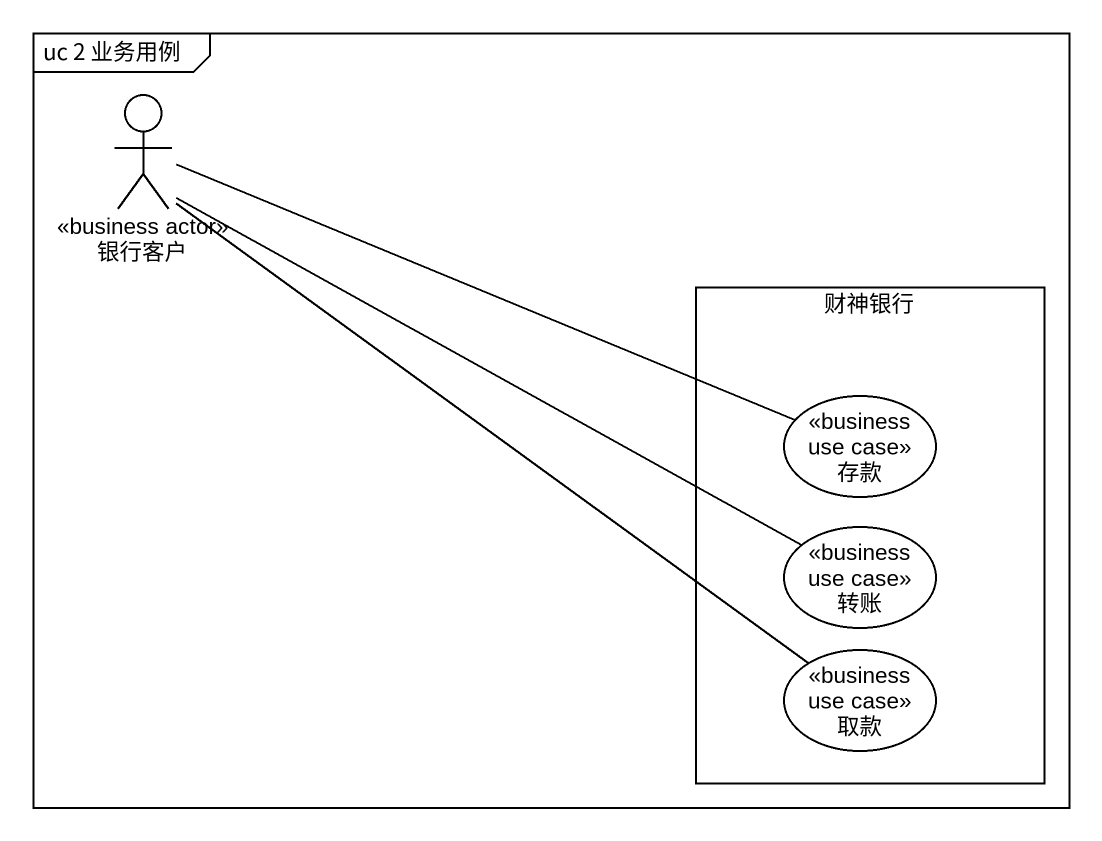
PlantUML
@startuml
mainframe uc 2 业务用例
actor 银行客户 <<business actor>>
rectangle 财神银行 {
  usecase 存款 <<business use case>>
  usecase 转账 <<business use case>>
  usecase 取款 <<business use case>>
}
银行客户 -right- 存款
银行客户 -right- 转账
银行客户 -right- 取款
@enduml
